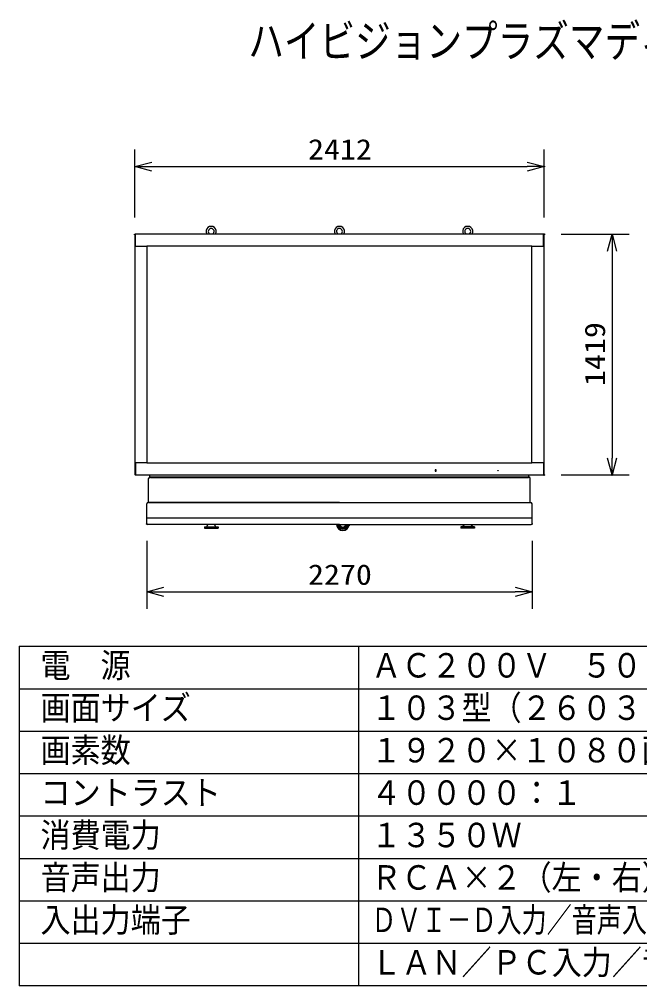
# Model space of a CAD drawing. Units: millimetres, scale not verified. Extents: x -63 to 63, y -57 to 57.
# Drawn here: x -62.5 to 10.6, y -56.5 to 57.4 of the extents above; entities that cross this region are included whole.
import ezdxf
from ezdxf.enums import TextEntityAlignment as Align

# ---------------------------------------------------------------- set-up
doc = ezdxf.new("R2010")
doc.units = ezdxf.units.MM
doc.header["$LTSCALE"] = 0.190236
doc.header["$PDMODE"] = 32
doc.header["$PDSIZE"] = 0.0951
for name, color, linetype in [('0-0_GAIKEI', 1, 'Continuous'), ('0-1_TOUROKU', 3, 'Continuous'), ('0-2_MOJI1', 7, 'Continuous'), ('0-3_WAKU', 1, 'Continuous')]:
    doc.layers.add(name, color=color, linetype=linetype)
doc.styles.add('ＭＳ ゴシック', font='')
doc.styles.get('ＭＳ ゴシック').set_extended_font_data('MS Gothic')

# ---------------------------------------------------------------- blocks, each defined once
blk = doc.blocks.new('_OPEN30')
at = {"layer": '0-2_MOJI1'}
blk.add_line((0, 0), (-1, 0), dxfattribs=at)
blk.add_lwpolyline([(-1, 0.26795), (0, 0), (-1, -0.26795)], dxfattribs=at)

msp = doc.modelspace()

# ---------------------------------------------------------------- linework, layer by layer
at = {"layer": '0-0_GAIKEI', "color": 7}
for p, q in [((-48.827, 32.0685), (-48.877, 32.0185)), ((-48.877, 32.0185), (-48.877, 3.7384)), ((-48.817, 32.0685), (-48.827, 32.0685)), ((-0.6929, 32.0705), (-48.817, 32.0705)), ((-0.6329, 3.7384), (-0.6329, 32.0185)), ((-48.817, 3.6864), (-0.6929, 3.6864)), ((-47.095, 3.4684), (-47.095, 3.6864)), ((-47.095, 3.4484), (-2.4149, 3.4484)), ((-2.4149, 3.4684), (-2.4149, 3.6864)), ((-47.255, 0.4484), (-47.255, 3.2884)), ((-2.2549, 0.4484), (-2.2549, 3.2884)), ((-47.455, -2.0316), (-47.455, 0.2884)), ((-24.7549, 0.4484), (-47.295, 0.4484)), ((-47.255, 0.4484), (-2.2549, 0.4484)), ((-24.7549, 0.4484), (-2.2149, 0.4484)), ((-2.0549, -2.0316), (-2.0549, 0.2884)), ((-47.455, -1.3716), (-2.0549, -1.3716)), ((-24.7549, -2.1316), (-47.355, -2.1316)), ((-24.7549, -2.1316), (-2.1549, -2.1316))]:
    msp.add_line(p, q, dxfattribs=at)
at = {"layer": '0-0_GAIKEI'}
for p, q in [((-48.817, 30.6645), (-48.817, 32.0705)), ((-0.6929, 30.6645), (-0.6929, 32.0705)), ((-48.8143, 30.6545), (-48.814, 30.6539)), ((-48.797, 30.6445), (-47.461, 30.6445)), ((-47.461, 30.6445), (-47.451, 30.6445)), ((-2.0589, 30.6445), (-47.451, 30.6445)), ((-2.0489, 30.6445), (-0.7129, 30.6445)), ((-48.817, 5.0924), (-48.817, 3.6864)), ((-47.461, 5.1124), (-48.797, 5.1124)), ((-47.451, 5.1124), (-2.0589, 5.1124)), ((-2.0489, 5.1124), (-2.0589, 5.1124)), ((-0.7129, 5.1124), (-2.0489, 5.1124)), ((-0.6956, 5.1024), (-0.6959, 5.103)), ((-0.6929, 5.0924), (-0.6929, 3.6864)), ((-13.4839, 4.2634), (-13.4839, 4.1414)), ((-13.3519, 4.2734), (-13.4739, 4.2734)), ((-13.4739, 4.1314), (-13.3519, 4.1314)), ((-13.3419, 4.1414), (-13.3419, 4.2634)), ((-6.0989, 4.1824), (-6.0989, 4.2224)), ((-6.0929, 4.2284), (-6.0529, 4.2284)), ((-6.0529, 4.1764), (-6.0929, 4.1764)), ((-6.0469, 4.2224), (-6.0469, 4.1824)), ((-47.035, 3.4084), (-2.4749, 3.4084)), ((-40.2605, -2.1316), (-40.4338, -2.4176)), ((-39.3161, -2.4176), (-39.4894, -2.1316)), ((-23.5746, -2.2374), (-23.5548, -2.2409)), ((-10.1938, -2.4176), (-10.0205, -2.1316)), ((-9.2494, -2.1316), (-9.076, -2.4176)), ((-40.675, -2.4176), (-40.675, -2.5776)), ((-40.675, -2.4176), (-39.075, -2.4176)), ((-40.675, -2.5776), (-39.075, -2.5776)), ((-39.075, -2.4176), (-39.075, -2.5776)), ((-10.4349, -2.4176), (-10.4349, -2.5776)), ((-8.8349, -2.4176), (-10.4349, -2.4176)), ((-8.8349, -2.5776), (-10.4349, -2.5776)), ((-8.8349, -2.4176), (-8.8349, -2.5776))]:
    msp.add_line(p, q, dxfattribs=at)
for points in [[(-0.6329, 32.0185), (-0.6829, 32.0685), (-0.6929, 32.0685)], [(-47.451, 30.6445), (-47.451, 5.1124), (-47.461, 5.1124)], [(-2.0589, 5.1124), (-2.0589, 30.6445), (-2.0489, 30.6445)], [(-0.6977, 30.6515), (-0.6977, 30.6515), (-0.6976, 30.6516), (-0.6976, 30.6516), (-0.6975, 30.6517), (-0.6975, 30.6517), (-0.6974, 30.6518), (-0.6974, 30.6519), (-0.6973, 30.6519), (-0.6973, 30.652), (-0.6972, 30.652), (-0.6972, 30.6521), (-0.6971, 30.6521), (-0.6971, 30.6522), (-0.6971, 30.6523), (-0.697, 30.6523), (-0.697, 30.6524), (-0.6969, 30.6524), (-0.6969, 30.6525), (-0.6968, 30.6526), (-0.6968, 30.6526), (-0.6967, 30.6527), (-0.6967, 30.6527), (-0.6967, 30.6528), (-0.6966, 30.6529), (-0.6966, 30.6529), (-0.6965, 30.653), (-0.6965, 30.653), (-0.6964, 30.6531), (-0.6964, 30.6532), (-0.6964, 30.6532), (-0.6963, 30.6533), (-0.6963, 30.6533), (-0.6962, 30.6534), (-0.6962, 30.6535), (-0.6962, 30.6535), (-0.6961, 30.6536), (-0.6961, 30.6537), (-0.696, 30.6537), (-0.696, 30.6538)], [(-0.696, 30.6538), (-0.696, 30.6538), (-0.6959, 30.6539), (-0.6959, 30.654), (-0.6958, 30.654), (-0.6958, 30.6541), (-0.6958, 30.6542), (-0.6957, 30.6542), (-0.6957, 30.6543), (-0.6957, 30.6543), (-0.6956, 30.6544), (-0.6956, 30.6545)], [(-48.8139, 5.1031), (-48.8139, 5.1031), (-48.814, 5.103), (-48.814, 5.1029), (-48.814, 5.1029), (-48.8141, 5.1028), (-48.8141, 5.1028), (-48.8141, 5.1027), (-48.8142, 5.1026), (-48.8142, 5.1026), (-48.8143, 5.1025), (-48.8143, 5.1024)], [(-48.8122, 5.1054), (-48.8122, 5.1054), (-48.8123, 5.1053), (-48.8123, 5.1053), (-48.8124, 5.1052), (-48.8124, 5.1052), (-48.8124, 5.1051), (-48.8125, 5.105), (-48.8125, 5.105), (-48.8126, 5.1049), (-48.8126, 5.1049), (-48.8127, 5.1048), (-48.8127, 5.1048), (-48.8128, 5.1047), (-48.8128, 5.1046), (-48.8129, 5.1046), (-48.8129, 5.1045), (-48.813, 5.1045), (-48.813, 5.1044), (-48.813, 5.1043), (-48.8131, 5.1043), (-48.8131, 5.1042), (-48.8132, 5.1042), (-48.8132, 5.1041), (-48.8133, 5.104), (-48.8133, 5.104), (-48.8133, 5.1039), (-48.8134, 5.1039), (-48.8134, 5.1038), (-48.8135, 5.1037), (-48.8135, 5.1037), (-48.8136, 5.1036), (-48.8136, 5.1036), (-48.8136, 5.1035), (-48.8137, 5.1034), (-48.8137, 5.1034), (-48.8138, 5.1033), (-48.8138, 5.1033), (-48.8138, 5.1032), (-48.8139, 5.1031)]]:
    msp.add_lwpolyline(points, dxfattribs=at)
at = {"layer": '0-0_GAIKEI', "color": 7}
msp.add_lwpolyline([(-48.877, 3.7384), (-48.827, 3.6884), (-48.817, 3.6884)], dxfattribs=at)
at = {"layer": '0-0_GAIKEI'}
for centre, radius, start, end in [((-39.8772, 32.3885), 0.6, 330.22029, 209.77971), ((-39.8772, 32.3885), 0.35, 90, 238.36739), ((-39.8772, 32.3885), 0.35, 301.63261, 90), ((-24.7572, 32.3885), 0.6, 330.22029, 209.77971), ((-24.7572, 32.3885), 0.35, 90, 238.36739), ((-24.7572, 32.3885), 0.35, 301.63261, 90), ((-9.6372, 32.3885), 0.6, 330.22029, 209.77971), ((-9.6372, 32.3885), 0.35, 90, 238.36739), ((-9.6372, 32.3885), 0.35, 301.63261, 90), ((-48.797, 30.6645), 0.02, 180, 210), ((-48.797, 30.6645), 0.02, 210, 211.80956), ((-48.797, 30.6645), 0.02, 211.80956, 270), ((-0.7129, 30.6645), 0.02, 270, 319.44867), ((-0.7129, 30.6645), 0.02, 319.44867, 330), ((-0.7129, 30.6645), 0.02, 330, 0), ((-48.797, 5.0924), 0.02, 150, 180), ((-48.797, 5.0924), 0.02, 139.44867, 150), ((-48.797, 5.0924), 0.02, 90, 139.44867), ((-0.7129, 5.0924), 0.02, 31.80956, 90), ((-0.7129, 5.0924), 0.02, 30, 31.80956), ((-0.7129, 5.0924), 0.02, 0, 30), ((-47.035, 3.4684), 0.06, 180, 270), ((-13.4739, 4.2634), 0.01, 90, 180), ((-13.4739, 4.1414), 0.01, 180, 270), ((-13.3519, 4.2634), 0.01, 0, 90), ((-13.3519, 4.1414), 0.01, 270, 0), ((-6.0929, 4.2224), 0.006, 90, 180), ((-6.0929, 4.1824), 0.006, 180, 270), ((-6.0529, 4.2224), 0.006, 0, 90), ((-6.0529, 4.1824), 0.006, 270, 0), ((-2.4749, 3.4684), 0.06, 270, 0), ((-24.3549, -2.1056), 0.75, 181.98665, 358.01335), ((-24.3549, -2.1056), 0.6, 182.4836, 357.5164), ((-24.3549, -2.1056), 0.56, 182.66112, 357.33888), ((-24.3549, -2.1056), 0.46, 183.24018, 356.75982), ((-24.3549, -2.1056), 0.354, 184.21196, 355.78804), ((-22.6043, -2.0226), 1, 186.25419, 191.9463), ((-23.5729, -2.2276), 0.01, 191.9463, 260), ((-23.5496, -2.2114), 0.03, 260, 3.25341), ((-21.9222, -2.1189), 1.6, 180.45548, 183.25341)]:
    msp.add_arc(centre, radius, start, end, dxfattribs=at)
at = {"layer": '0-0_GAIKEI', "color": 7}
for centre, radius, start, end in [((-47.095, 3.2884), 0.16, 90, 180), ((-2.4149, 3.2884), 0.16, 0, 90), ((-47.295, 0.2884), 0.16, 90, 180), ((-2.2149, 0.2884), 0.16, 0, 90), ((-47.355, -2.0316), 0.1, 180, 270), ((-2.1549, -2.0316), 0.1, 270, 0)]:
    msp.add_arc(centre, radius, start, end, dxfattribs=at)
at = {"layer": '0-1_TOUROKU'}
for p, q in [((-48.877, 34.032), (-48.877, 42.0321)), ((-0.6329, 34.032), (-0.6329, 42.0321)), ((-46.877, 40.0321), (-2.6329, 40.0321)), ((1.388, 32.0705), (9.388, 32.0705)), ((7.388, 30.0705), (7.388, 5.6864)), ((1.388, 3.6864), (9.388, 3.6864)), ((-47.455, -4.0878), (-47.455, -12.0878)), ((-2.0549, -4.0878), (-2.0549, -12.0878)), ((-45.455, -10.0878), (-4.0549, -10.0878))]:
    msp.add_line(p, q, dxfattribs=at)
at = {"layer": '0-2_MOJI1'}
for p in [(-0.6329, 40.0321), (-48.877, 32.032), (-0.6329, 32.032), (-0.612, 32.0705), (-0.612, 3.6864), (7.388, 3.6864), (-47.455, -2.0878), (-2.0549, -2.0878), (-2.0549, -10.0878)]:
    msp.add_point(p, dxfattribs=at)
at = {"layer": '0-3_WAKU', "color": 4}
for p, q in [((-62.5001, -16.5), (62.5001, -16.5)), ((-62.5001, -16.5), (-62.5001, -56.5001)), ((-22.5, -16.5), (-22.5, -56.5001)), ((62.5001, -56.5001), (-62.5001, -56.5001))]:
    msp.add_line(p, q, dxfattribs=at)
at = {"layer": '0-3_WAKU'}
for p, q in [((-62.5001, -21.5), (62.5001, -21.5)), ((-62.5001, -26.5), (62.5001, -26.5)), ((-62.5001, -31.5001), (62.5001, -31.5001)), ((-62.5001, -36.5001), (62.5001, -36.5001)), ((-62.5001, -41.5001), (62.5001, -41.5001)), ((-62.5001, -46.5001), (62.5001, -46.5001)), ((-62.5001, -51.5001), (62.5001, -51.5001))]:
    msp.add_line(p, q, dxfattribs=at)

# ---------------------------------------------------------------- block references
at = {"layer": '0-1_TOUROKU', "xscale": 2, "yscale": 2}
for p, rotation in [((-48.877, 40.0321), 180), ((7.388, 32.0705), 90), ((7.388, 3.6864), 270), ((-47.455, -10.0878), 180)]:
    msp.add_blockref('_OPEN30', p, dxfattribs=dict(at, rotation=rotation))
for p in [(-0.6329, 40.0321), (-2.0549, -10.0878)]:
    msp.add_blockref('_OPEN30', p, dxfattribs=at)

# ---------------------------------------------------------------- texts
at = {"layer": '0-1_TOUROKU', "style": 'ＭＳ ゴシック', "width": 1.15}
for s, p in [('2412', (-28.4623, 40.1416)), ('2270', (-28.4623, -9.9782))]:
    msp.add_text(s, height=2.406, dxfattribs=at).set_placement(p, align=Align.BOTTOM_LEFT)
msp.add_text('1419', height=2.406, rotation=90, dxfattribs=at).set_placement((7.2784, 14.1711), align=Align.BOTTOM_LEFT)
at = {"layer": '0-2_MOJI1', "color": 2, "style": 'ＭＳ ゴシック'}
for s, height, width, p in [('ハイビジョンプラズマディスプレイ据置スタンド', 3.848, 0.8, (-35.5001, 51.7599)), ('電  源', 2.887, 0.9, (-60.0001, -21.0552)), ('ＡＣ２００Ｖ\u3000５０Ｈｚ／６０Ｈｚ', 2.887, 0.9, (-21, -21.0552)), ('画面サイズ', 2.887, 0.9, (-60.0001, -26.0552)), ('１０３型（２６０３ｃｍ）１６：９', 2.887, 0.9, (-21, -26.0552)), ('画素数', 2.887, 0.9, (-60.0001, -31.0552)), ('１９２０×１０８０画素', 2.887, 0.9, (-21, -31.0552)), ('コントラスト', 2.887, 0.9, (-60.0001, -36.0552)), ('４００００：１', 2.887, 0.9, (-21, -36.0552)), ('消費電力', 2.887, 0.9, (-60.0001, -41.0552)), ('１３５０Ｗ', 2.887, 0.9, (-21, -41.0552)), ('音声出力', 2.887, 0.9, (-60.0001, -46.0552)), ('ＲＣＡ×２（左・右） 出力：可変', 2.887, 0.9, (-21, -46.0552)), ('入出力端子', 2.887, 0.9, (-60.0001, -51.0552)), ('ＤＶＩ－Ｄ入力／音声入力／コンポーネント入力／音声入力', 2.887, 0.75, (-21, -51.0552)), ('ＬＡＮ／ＰＣ入力／音声入力／シリアル', 2.887, 0.9, (-21, -56.0552))]:
    msp.add_text(s, height=height, dxfattribs=dict(at, width=width)).set_placement(p, align=Align.BOTTOM_LEFT)

doc.saveas('drawing.dxf')
